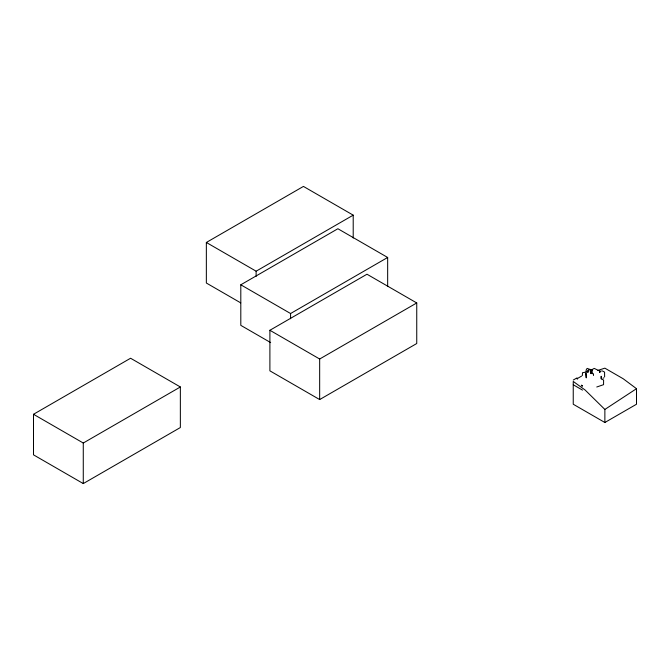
<?xml version="1.0" encoding="UTF-8"?>
<svg xmlns="http://www.w3.org/2000/svg" width="670" height="670" viewBox="0 0 670 670"><rect width="100%" height="100%" fill="white"/><g stroke="black" fill="none" stroke-linecap="round" stroke-linejoin="round"><path stroke-width="1" d="M588.243 370.736L588.562 369.924L587.171 371.306M597.875 370.409L604.868 368.165L623.217 378.768L636.5 388.692L604.868 409.445L604.868 422.494L573.244 404.236L573.244 381.439L585.136 390.041L604.868 409.445M240.739 302.882L206.352 283.025L206.352 242.465L303.435 186.419L353.207 215.154L353.207 238.034M206.352 242.465L256.124 271.199L353.207 215.154M270.663 342.596L240.806 325.352L240.806 284.792L337.889 228.738L387.662 257.473L387.662 286.592M33.5 414.286L130.583 358.241L180.356 386.975L180.356 427.535L83.273 483.581L33.5 454.846L33.5 414.286L83.273 443.021L180.356 386.975M240.806 284.792L290.579 313.526L387.662 257.473M269.893 330.276L366.976 274.223L416.748 302.957L416.748 343.517L319.665 399.571L269.893 370.837L269.893 330.276L319.665 359.011L416.748 302.957M573.269 380.049L576.912 377.947L577.599 378.458L577.372 379.069M590.714 370.393L594.206 368.383L600.521 371.431L599.608 372.486L600.044 371.523L601.358 370.962M576.912 378.801L581.602 376.096M604.868 422.494L636.5 404.236L636.5 388.692M603.871 377.872L602.992 378.207M587.297 371.984L588.101 371.657L588.159 372.277M596.761 387L603.561 384.672L603.603 380.066L601.35 378.893L601.166 376.289L601.166 378.868M588.134 371.641L582.498 372.746L582.339 375.56M581.359 385.141L582.531 385.769M581.359 385.786L582.439 386.113M602.297 370.904L604.575 372.101L604.608 376.892M589.751 370.745L591.25 371.247L591.25 373.081L590.714 372.755L593.486 373.835L593.486 375.51M592.171 370.267L590.002 369.363L590.915 369.781M573.269 384.781L582.523 390.108M586.041 373.692L585.856 373.265L586.25 377.872L586.007 373.96M592.188 373.818L592.188 370.209L587.121 368.391L586.141 370.033L586.141 372.043M590.823 371.607L590.823 373.609M319.665 359.011L319.665 399.571M290.579 313.526L290.579 318.727M256.124 271.199L256.124 276.4M83.273 443.021L83.273 483.581"/></g></svg>
